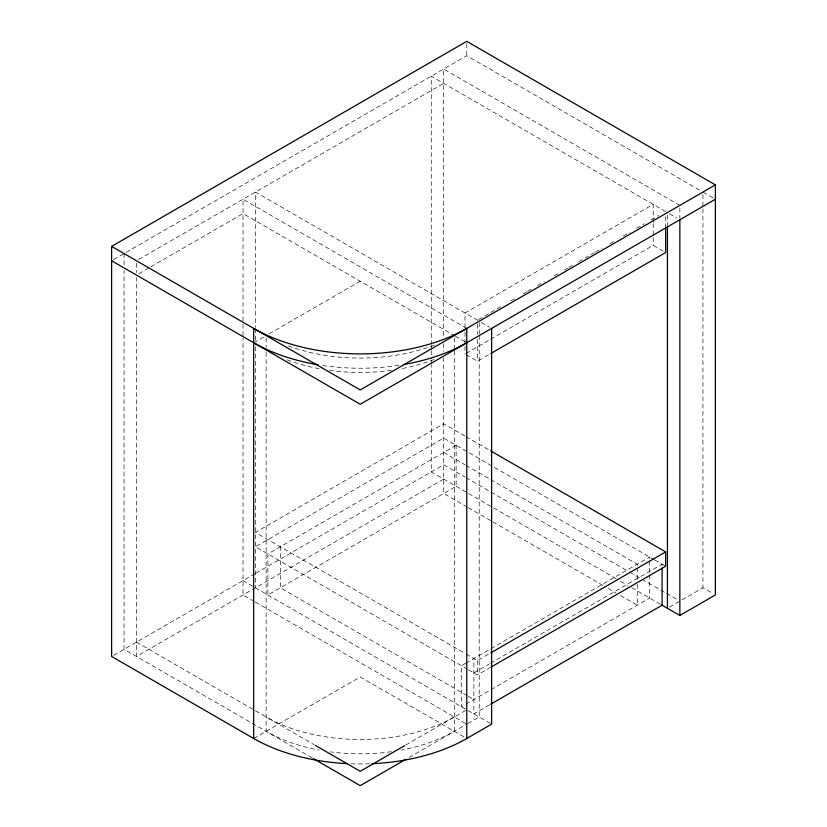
<?xml version="1.0" encoding="UTF-8"?>
<svg xmlns="http://www.w3.org/2000/svg" width="827" height="827" viewBox="0 0 827 827"><rect width="100%" height="100%" fill="white"/><g stroke="black" fill="none" stroke-linecap="round" stroke-linejoin="round"><path stroke-width="0.62" stroke-dasharray="4.13 3.1" d="M113.702 259.544L125.032 253.01M126.149 252.359L466.769 55.698L701.989 191.502M138.709 259.461L443.685 83.382M138.709 273.809L149.811 267.41M150.917 266.77L243.035 213.583L454.468 335.659M253.682 342.76L265.085 336.175M269.22 333.788L360.231 281.242M478.544 319.563L489.677 313.133M490.793 312.492L500.811 306.703M510.838 300.914L515.293 298.34M523.088 293.843L526.427 291.91M527.543 291.269L533.115 288.054M537.571 285.48L544.249 281.625M554.276 275.836L558.732 273.261M564.303 270.047L567.642 268.124M568.759 267.472L573.204 264.909M578.776 261.694L589.92 255.264M591.026 254.613L594.375 252.69M595.481 252.039L602.17 248.183M609.964 243.686L615.536 240.471M623.331 235.964L630.009 232.108M636.697 228.252L644.491 223.755M651.169 219.889L658.964 215.392M466.108 353.398L489.501 339.887M490.607 339.246L653.216 245.361L663.574 251.346M466.035 354.638L477.427 361.213L489.677 354.142M113.702 655.284L254.757 573.845M255.874 573.194L443.685 464.764L464.857 476.983M443.685 479.112L136.486 656.473L136.486 277.5M253.682 738.49L360.231 676.982L466.769 738.49M465.591 663.306L461.445 665.704L461.445 706.713L465.591 704.315M465.901 663.13L649.671 557.026L649.671 559.59M466.046 654.002L477.427 660.577L489.677 653.506M473.871 672.878L489.47 663.874M490.576 663.233L662.096 564.21L662.096 566.774M468.506 669.777L477.427 674.925L489.677 667.854M465.901 704.139L649.671 598.035L649.671 574.972M405.726 745.024L465.663 710.424M489.47 704.883L473.871 713.887L473.871 658.53M409.065 757.46L467.307 723.821M467.803 723.542L479.205 716.957L479.205 335.411M669.498 607.09L702.94 587.79L713.298 593.765M703.105 192.153L715.376 199.235M679.856 205.385L443.685 69.034L443.685 337.323M665.652 211.536L431.26 76.208L431.26 344.321M669.498 213.759L676.744 217.946M481.273 322.427L489.563 327.213M466.769 328.402L243.035 199.235L243.035 322.975M455.377 336.175L465.663 342.12M464.877 435.994L443.685 423.755L255.46 532.423L465.156 653.495M465.994 436.635L490.535 450.798M654.498 559.817L443.685 438.103L255.46 546.781L467.658 669.291M654.85 560.024L665.652 566.257M443.685 452.462L464.939 464.733M466.066 465.374L489.553 478.947M490.68 479.588L637.245 564.21L637.245 566.774M465.963 477.624L628.613 571.529M629.729 572.17L640.863 578.6M641.979 579.251L665.373 592.752M666.49 593.393L677.633 599.823M616.187 578.704L431.26 471.938L431.26 364.945M620.581 581.247L627.321 585.134M631.766 587.708L662.096 605.219M467.183 507.034L443.685 493.471L443.685 357.771M468.299 507.675L491.796 521.248M492.913 521.889L603.679 585.836M608.155 588.421L615.981 592.938M620.457 595.523L637.245 605.219L637.245 582.146M467.162 695.662L280.322 587.79L280.322 546.781M468.278 696.303L473.871 699.528M243.035 580.606L254.22 587.067M255.336 587.718L467.658 710.3M468.01 710.507L491.631 724.142M254.22 601.425L243.035 594.964L243.035 338.45M255.336 602.066L466.769 724.142M136.486 642.124L314.363 744.817M312.12 757.873L124.06 649.298L124.06 270.326M702.94 194.634L702.94 207.525M702.94 208.807L702.94 587.79M679.856 207.959L679.856 218.276M667.43 215.134L667.43 225.451M665.652 216.664L665.652 226.908M653.216 222.298L653.216 204.352L464.991 313.03L464.991 327.12M653.216 223.579L653.216 236.398M653.216 237.68L653.216 245.361M649.671 560.871L649.671 573.69M637.245 568.056L637.245 580.864M479.205 334.118L479.205 321.227L255.46 192.05L255.46 327.399M477.427 324.05L477.427 334.304M477.427 339.432L477.427 361.213M477.427 660.577L477.427 674.925M466.769 43.738L466.769 55.698M464.991 332.247L464.991 345.066M464.991 346.348L464.991 354.039M454.343 337.974L454.343 349.759M454.343 351.051L454.343 731.316A133.095 76.839 0 0 1 401.353 750.058M443.685 343.598L443.685 351.506M431.26 345.614L431.26 349.48M431.26 350.772L431.26 358.505M431.26 359.797L431.26 363.663M266.118 337.974L266.118 347.547M266.118 352.343L266.118 731.316A133.095 76.839 0 0 0 319.098 750.058M255.46 328.691L255.46 341.582M255.46 346.74L255.46 587.79M243.035 324.267L243.035 337.158M136.486 263.131L136.486 272.703M124.06 253.569L124.06 265.167M434.175 359.487A133.095 76.839 0 0 1 401.353 368.677M391.295 370.32A133.095 76.839 0 0 1 329.156 370.32M319.098 368.677A133.095 76.839 0 0 1 286.287 359.487M434.175 345.138A133.095 76.839 0 0 1 287.372 345.552M454.343 716.957A133.095 76.839 0 0 1 266.118 716.957M391.295 751.702A133.095 76.839 0 0 1 330.428 751.867M398.841 365.327A150.679 86.99 0 0 1 321.61 365.327M369.69 763.797A150.679 86.99 0 0 1 350.772 763.797M456.122 445.288L267.896 553.956L267.896 594.964L456.122 486.297L456.122 445.288"/><path stroke-width="1.24" d="M347.226 763.641A150.679 86.99 0 0 1 253.682 738.49L111.624 656.473L111.624 246.394L466.769 41.35L715.376 184.876L715.376 594.964L679.856 615.464L661.858 605.075M715.376 184.876L360.231 389.92L111.624 246.394M715.376 199.235L360.231 404.269L111.624 260.743M490.793 353.501L665.652 252.545L665.652 226.908M490.793 652.854L665.652 551.909L665.652 566.257L490.793 667.213M404.62 745.665L360.231 771.302L315.48 745.458M490.576 704.242L662.096 605.219L662.096 568.056M405.726 759.382L360.231 785.65L313.247 758.524M372.047 763.703A150.679 86.99 0 0 0 466.769 738.49L491.631 724.142L491.631 328.402M490.535 450.798L665.652 551.909M679.856 219.734L679.856 615.464M667.43 226.743L667.43 608.29M466.769 738.49L466.769 328.402A150.679 86.99 0 0 1 253.682 328.402L253.682 738.49M466.769 342.76A150.679 86.99 0 0 1 403.4 364.593M318.188 364.779A150.679 86.99 0 0 1 253.682 342.76"/></g></svg>
